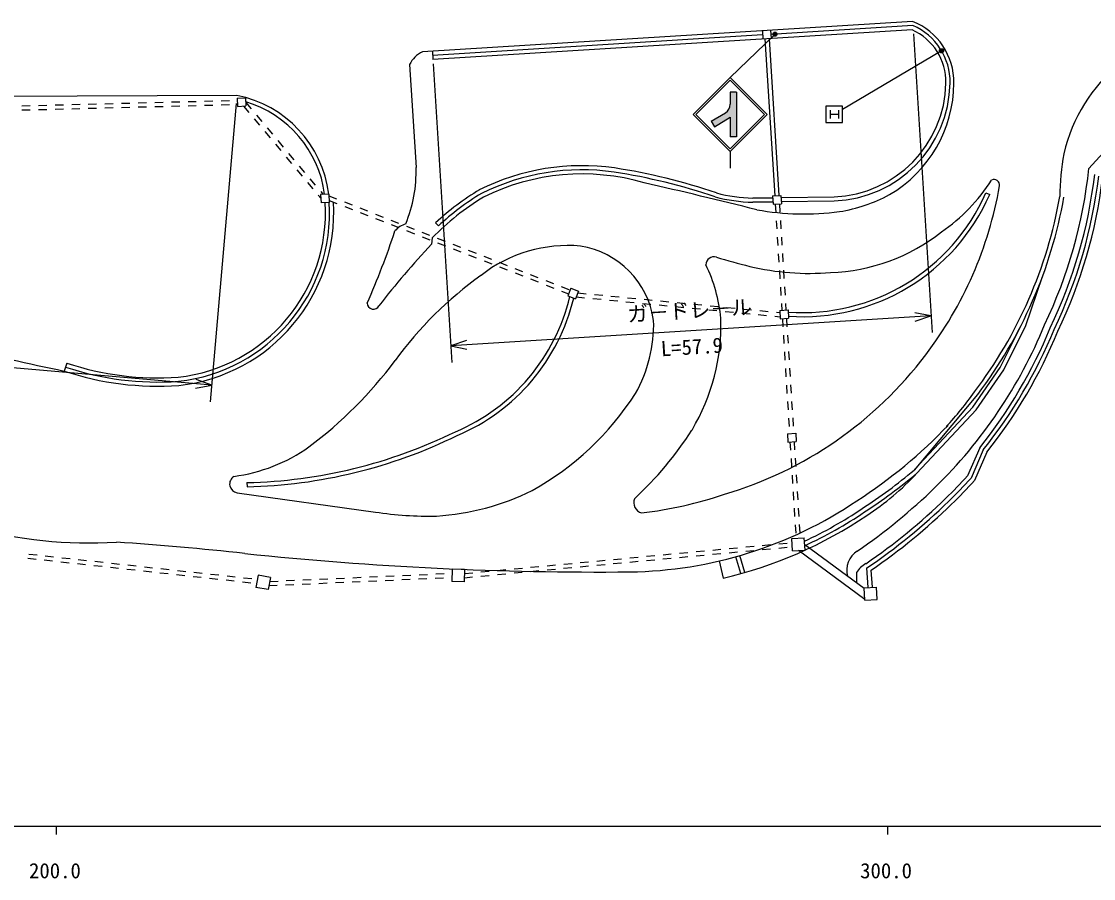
# Model space of a CAD drawing. Units: millimetres on the paper. Extents: x 40 to 680, y 20 to 380.
# Drawn here: x 263.8 to 392.8, y 198.7 to 301.8 of the extents above; entities that cross this region are included whole.
import ezdxf
from ezdxf.enums import TextEntityAlignment as Align

# ---------------------------------------------------------------- set-up
doc = ezdxf.new("R2010")
doc.units = ezdxf.units.MM
doc.header["$PDMODE"] = 32
doc.header["$PDSIZE"] = 0.5
for name, color, linetype, lineweight in [('M-BGD', 7, 'Continuous', 25), ('M-STR-STRC', 7, 'Continuous', 25), ('M-TTL-BAND', 7, 'Continuous', 25)]:
    doc.layers.add(name, color=color, linetype=linetype, lineweight=lineweight)
doc.styles.add('@ＭＳ ゴシック', font='')
doc.styles.add('ＭＳ ゴシック', font='')
doc.styles.get('@ＭＳ ゴシック').set_extended_font_data('@MS Gothic')
doc.styles.get('ＭＳ ゴシック').set_extended_font_data('MS Gothic')

msp = doc.modelspace()

# ---------------------------------------------------------------- hatches: boundary and pattern name
at = {"layer": 'M-STR-STRC'}
msp.add_hatch(color=256, dxfattribs=at).paths.add_polyline_path([(348.516, 290.828, 0.26281), (349.096, 291.854), (349.096, 293.316), (349.846, 293.316), (349.846, 287.92), (349.096, 287.92), (349.096, 290.302), (347.203, 289.16), (346.816, 289.802)])

# ---------------------------------------------------------------- linework, layer by layer
at = {"layer": 'M-BGD'}
for p, q in [((371.045, 301.817), (312.067, 298.149)), ((370.985, 300.812), (313.319, 297.225)), ((352.959, 300.692), (353.021, 299.694)), ((353.957, 300.754), (354.02, 299.756)), ((371.076, 301.318), (353.988, 300.255)), ((407.731, 301.208), (392.248, 284.133)), ((352.99, 300.193), (313.288, 297.724)), ((353.271, 299.71), (354.444, 280.844)), ((353.77, 299.741), (354.943, 280.875)), ((313.257, 298.223), (313.319, 297.225)), ((310.517, 296.643), (311.287, 284.264)), ((289.722, 292.927), (249.485, 292.739)), ((263.861, 291.667), (264.861, 291.693)), ((265.861, 291.718), (266.86, 291.744)), ((267.86, 291.77), (268.86, 291.795)), ((269.859, 291.821), (270.859, 291.847)), ((271.859, 291.873), (272.858, 291.898)), ((273.858, 291.924), (274.858, 291.95)), ((275.857, 291.976), (276.857, 292.001)), ((277.855, 291.527), (278.855, 291.553)), ((277.857, 292.027), (278.856, 292.053)), ((279.854, 291.578), (280.854, 291.604)), ((279.856, 292.079), (280.856, 292.104)), ((281.854, 291.63), (282.853, 291.656)), ((281.855, 292.13), (282.855, 292.156)), ((283.853, 291.681), (284.853, 291.707)), ((283.855, 292.182), (284.854, 292.207)), ((285.852, 291.733), (286.852, 291.759)), ((285.854, 292.233), (286.854, 292.259)), ((287.852, 291.784), (288.851, 291.81)), ((287.853, 292.285), (288.853, 292.31)), ((289.765, 292.584), (290.763, 292.646)), ((289.765, 292.584), (289.828, 291.586)), ((289.828, 291.586), (290.826, 291.648)), ((290.515, 291.628), (291.159, 290.863)), ((290.763, 292.646), (290.826, 291.648)), ((290.8, 292.067), (291.444, 291.302)), ((263.86, 291.167), (264.859, 291.192)), ((265.859, 291.218), (266.859, 291.244)), ((267.858, 291.27), (268.858, 291.295)), ((269.858, 291.321), (270.857, 291.347)), ((271.857, 291.372), (272.857, 291.398)), ((273.856, 291.424), (274.856, 291.45)), ((275.856, 291.475), (276.855, 291.501)), ((292.088, 290.537), (292.732, 289.772)), ((291.803, 290.099), (292.447, 289.334)), ((293.376, 289.007), (294.02, 288.242)), ((293.091, 288.569), (293.736, 287.804)), ((294.38, 287.039), (295.024, 286.274)), ((294.664, 287.477), (295.308, 286.712)), ((295.668, 285.509), (296.312, 284.744)), ((295.952, 285.947), (296.596, 285.182)), ((296.956, 283.979), (297.6, 283.214)), ((297.24, 284.417), (297.884, 283.652)), ((298.528, 282.887), (299.172, 282.122)), ((298.244, 282.449), (298.888, 281.684)), ((299.816, 281.357), (300.106, 281.014)), ((299.532, 280.919), (299.821, 280.575)), ((300.793, 281.056), (299.795, 280.994)), ((299.795, 280.994), (299.857, 279.996)), ((300.855, 280.058), (299.857, 279.996)), ((300.793, 281.056), (300.855, 280.058)), ((300.807, 280.832), (301.739, 280.469)), ((300.841, 280.282), (301.773, 279.919)), ((302.67, 280.106), (303.602, 279.743)), ((354.21, 280.579), (351.812, 280.576)), ((354.241, 280.079), (351.813, 280.076)), ((354.195, 280.828), (355.193, 280.89)), ((354.195, 280.828), (354.257, 279.83)), ((355.193, 280.89), (355.255, 279.892)), ((355.208, 280.641), (361.605, 280.733)), ((355.24, 280.141), (361.618, 280.234)), ((379.858, 281.196), (380.316, 280.994)), ((302.705, 279.556), (303.636, 279.193)), ((304.534, 279.38), (305.466, 279.016)), ((304.568, 278.83), (305.5, 278.466)), ((306.397, 278.653), (307.329, 278.29)), ((354.257, 279.83), (355.255, 279.892)), ((354.506, 279.845), (354.569, 278.847)), ((355.006, 279.876), (355.068, 278.878)), ((306.432, 278.103), (307.363, 277.74)), ((308.261, 277.927), (309.192, 277.564)), ((308.295, 277.377), (309.227, 277.014)), ((313.649, 277.584), (313.99, 277.219)), ((354.631, 277.849), (354.693, 276.851)), ((355.13, 277.88), (355.192, 276.882)), ((310.124, 277.2), (311.056, 276.837)), ((310.158, 276.65), (311.09, 276.287)), ((311.988, 276.474), (312.919, 276.111)), ((312.022, 275.924), (312.954, 275.561)), ((313.244, 275.784), (313.167, 275.014)), ((313.851, 275.748), (314.783, 275.385)), ((313.885, 275.198), (314.817, 274.835)), ((315.715, 275.021), (316.646, 274.658)), ((354.755, 275.853), (354.817, 274.855)), ((355.254, 275.884), (355.316, 274.886)), ((315.749, 274.471), (316.68, 274.108)), ((317.578, 274.295), (318.51, 273.932)), ((317.612, 273.745), (318.544, 273.382)), ((319.441, 273.569), (320.373, 273.206)), ((354.879, 273.857), (354.941, 272.859)), ((355.378, 273.888), (355.44, 272.89)), ((319.476, 273.019), (320.407, 272.656)), ((321.305, 272.842), (322.237, 272.479)), ((321.339, 272.292), (322.271, 271.929)), ((323.168, 272.116), (324.1, 271.753)), ((323.202, 271.566), (324.134, 271.203)), ((325.032, 271.39), (325.963, 271.026)), ((355.003, 271.861), (355.065, 270.863)), ((355.502, 271.892), (355.564, 270.894)), ((384.652, 265.262), (386.661, 271.127)), ((325.066, 270.84), (325.998, 270.476)), ((326.895, 270.663), (327.827, 270.3)), ((326.929, 270.113), (327.861, 269.75)), ((328.759, 269.937), (329.69, 269.574)), ((329.919, 269.753), (329.556, 268.821)), ((329.919, 269.753), (330.851, 269.39)), ((355.127, 269.865), (355.189, 268.867)), ((355.626, 269.896), (355.688, 268.898)), ((328.793, 269.387), (329.647, 269.054)), ((329.556, 268.821), (330.488, 268.458)), ((330.851, 269.39), (330.488, 268.458)), ((330.575, 268.682), (331.57, 268.585)), ((330.764, 269.166), (331.759, 269.069)), ((332.566, 268.488), (333.561, 268.391)), ((332.754, 268.972), (333.75, 268.875)), ((334.745, 268.778), (335.74, 268.681)), ((336.736, 268.584), (337.731, 268.487)), ((338.726, 268.39), (339.721, 268.293)), ((334.556, 268.294), (335.552, 268.197)), ((336.547, 268.1), (337.542, 268.003)), ((338.538, 267.906), (339.533, 267.809)), ((340.528, 267.712), (341.523, 267.615)), ((340.717, 268.196), (341.712, 268.099)), ((342.519, 267.518), (343.514, 267.421)), ((342.707, 268.002), (343.703, 267.905)), ((344.509, 267.324), (345.505, 267.228)), ((344.698, 267.808), (345.693, 267.712)), ((346.5, 267.131), (347.495, 267.034)), ((346.688, 267.615), (347.684, 267.518)), ((348.679, 267.421), (349.674, 267.324)), ((350.67, 267.227), (351.665, 267.13)), ((352.66, 267.033), (353.656, 266.936)), ((355.052, 267.045), (356.05, 267.107)), ((355.052, 267.045), (355.114, 266.047)), ((355.251, 267.869), (355.302, 267.06)), ((355.75, 267.9), (355.801, 267.091)), ((356.05, 267.107), (356.112, 266.109)), ((348.49, 266.937), (349.486, 266.84)), ((350.481, 266.743), (351.476, 266.646)), ((352.472, 266.549), (353.467, 266.452)), ((354.462, 266.355), (355.099, 266.293)), ((354.651, 266.839), (355.067, 266.798)), ((355.114, 266.047), (356.112, 266.109)), ((355.364, 266.062), (355.426, 265.064)), ((355.863, 266.093), (355.925, 265.095)), ((381.592, 260.174), (384.203, 265.483)), ((382.024, 259.92), (384.652, 265.262)), ((355.488, 264.066), (355.55, 263.068)), ((355.987, 264.097), (356.049, 263.099)), ((355.612, 262.07), (355.674, 261.072)), ((356.111, 262.101), (356.173, 261.103)), ((269.272, 260.712), (268.957, 259.763)), ((355.736, 260.074), (355.798, 259.076)), ((356.235, 260.105), (356.297, 259.107)), ((378.294, 255.432), (381.592, 260.174)), ((378.684, 255.117), (382.024, 259.92)), ((355.86, 258.078), (355.922, 257.08)), ((356.359, 258.109), (356.421, 257.111)), ((378.866, 256.95), (371.224, 247.855)), ((355.985, 256.081), (356.047, 255.083)), ((356.484, 256.113), (356.546, 255.114)), ((371.268, 247.907), (378.294, 255.432)), ((371.546, 247.472), (378.684, 255.117)), ((356.109, 254.085), (356.171, 253.087)), ((356.608, 254.116), (356.67, 253.118)), ((355.974, 252.218), (356.972, 252.28)), ((355.974, 252.218), (356.036, 251.22)), ((356.972, 252.28), (357.035, 251.282)), ((356.036, 251.22), (357.035, 251.282)), ((356.286, 251.235), (356.348, 250.237)), ((356.785, 251.266), (356.847, 250.268)), ((379.111, 250.541), (377.64, 247.161)), ((379.543, 250.28), (378.066, 246.887)), ((356.41, 249.239), (356.472, 248.241)), ((356.909, 249.27), (356.971, 248.272)), ((379.975, 250.02), (378.492, 246.613)), ((356.534, 247.243), (356.596, 246.245)), ((357.033, 247.274), (357.095, 246.276)), ((289.772, 245.123), (306.399, 242.806)), ((290.942, 246.341), (290.953, 245.841)), ((356.658, 245.247), (356.72, 244.249)), ((357.157, 245.278), (357.22, 244.28)), ((356.783, 243.25), (356.845, 242.252)), ((357.282, 243.282), (357.344, 242.283)), ((356.907, 241.254), (356.969, 240.256)), ((357.406, 241.285), (357.468, 240.287)), ((350.965, 238.602), (351.961, 238.696)), ((352.956, 238.79), (353.952, 238.884)), ((354.947, 238.978), (355.943, 239.071)), ((356.507, 239.626), (358.004, 239.72)), ((356.6, 238.129), (356.507, 239.626)), ((358.097, 238.222), (358.004, 239.72)), ((365.201, 233.593), (358.057, 238.874)), ((264.691, 237.75), (265.685, 237.64)), ((266.679, 237.531), (267.673, 237.421)), ((337.027, 237.288), (338.022, 237.382)), ((339.018, 237.476), (340.014, 237.57)), ((341.009, 237.663), (342.005, 237.757)), ((342.991, 237.348), (343.986, 237.442)), ((343, 237.851), (343.996, 237.945)), ((344.982, 237.536), (345.977, 237.63)), ((344.991, 238.039), (345.987, 238.133)), ((346.973, 237.723), (347.968, 237.817)), ((346.983, 238.227), (347.978, 238.32)), ((348.964, 237.911), (349.96, 238.005)), ((348.974, 238.414), (349.969, 238.508)), ((350.356, 235.391), (349.767, 237.432)), ((350.837, 235.527), (350.248, 237.568)), ((350.955, 238.099), (351.951, 238.193)), ((352.946, 238.287), (353.942, 238.381)), ((354.938, 238.474), (355.933, 238.568)), ((356.6, 238.129), (358.097, 238.222)), ((365.282, 232.289), (357.321, 238.174)), ((264.576, 237.259), (265.57, 237.15)), ((266.564, 237.04), (267.558, 236.931)), ((268.552, 236.821), (269.546, 236.712)), ((268.667, 237.312), (269.661, 237.202)), ((270.54, 236.602), (271.534, 236.493)), ((270.655, 237.093), (271.649, 236.983)), ((272.528, 236.383), (273.522, 236.274)), ((272.643, 236.874), (273.637, 236.764)), ((274.516, 236.164), (275.51, 236.055)), ((274.631, 236.655), (275.625, 236.545)), ((276.619, 236.436), (277.613, 236.326)), ((278.607, 236.217), (279.6, 236.107)), ((323.089, 235.974), (324.084, 236.068)), ((325.08, 236.162), (326.075, 236.255)), ((327.071, 236.349), (328.066, 236.443)), ((329.052, 236.034), (330.048, 236.128)), ((329.062, 236.537), (330.058, 236.631)), ((331.044, 236.222), (332.039, 236.315)), ((331.053, 236.725), (332.049, 236.819)), ((333.035, 236.409), (334.03, 236.503)), ((333.044, 236.912), (334.04, 237.006)), ((335.026, 236.597), (336.021, 236.691)), ((335.036, 237.1), (336.031, 237.194)), ((337.017, 236.785), (338.013, 236.879)), ((339.008, 236.973), (340.004, 237.066)), ((340.999, 237.16), (341.995, 237.254)), ((347.744, 236.915), (348.228, 234.846)), ((365.694, 233.72), (365.548, 236.074)), ((276.504, 235.945), (277.498, 235.836)), ((278.492, 235.726), (279.486, 235.617)), ((280.48, 235.507), (281.474, 235.398)), ((280.594, 235.997), (281.588, 235.888)), ((282.468, 235.288), (283.462, 235.178)), ((282.582, 235.778), (283.576, 235.669)), ((284.456, 235.069), (285.45, 234.959)), ((284.57, 235.559), (285.564, 235.45)), ((286.444, 234.85), (287.438, 234.74)), ((286.558, 235.34), (287.552, 235.231)), ((288.546, 235.121), (289.54, 235.012)), ((290.534, 234.902), (291.528, 234.793)), ((292.295, 235.21), (292.033, 233.733)), ((293.772, 234.948), (292.295, 235.21)), ((293.772, 234.948), (293.51, 233.471)), ((301.678, 234.818), (302.677, 234.862)), ((303.676, 234.907), (304.675, 234.951)), ((305.674, 234.996), (306.673, 235.04)), ((307.672, 235.085), (308.671, 235.129)), ((309.67, 235.174), (310.669, 235.218)), ((311.578, 234.758), (312.577, 234.803)), ((311.668, 235.263), (312.667, 235.307)), ((313.576, 234.847), (314.575, 234.892)), ((313.666, 235.352), (314.665, 235.396)), ((315.574, 234.936), (315.606, 234.938)), ((315.625, 235.938), (315.596, 234.438)), ((317.125, 235.909), (315.625, 235.938)), ((317.125, 235.909), (317.096, 234.409)), ((317.105, 234.907), (318.101, 235.001)), ((317.115, 235.411), (318.111, 235.504)), ((319.096, 235.095), (320.092, 235.189)), ((319.106, 235.598), (320.102, 235.692)), ((321.088, 235.283), (322.083, 235.377)), ((321.097, 235.786), (322.093, 235.88)), ((323.079, 235.471), (324.074, 235.565)), ((325.07, 235.658), (326.066, 235.752)), ((327.061, 235.846), (328.057, 235.94)), ((364.3, 235.516), (364.295, 234.263)), ((366.193, 233.752), (366.065, 235.822)), ((288.432, 234.631), (289.426, 234.521)), ((290.42, 234.412), (291.414, 234.302)), ((293.51, 233.471), (292.033, 233.733)), ((293.596, 233.957), (294.595, 234.002)), ((293.686, 234.462), (294.685, 234.506)), ((295.594, 234.046), (296.593, 234.091)), ((295.684, 234.551), (296.683, 234.595)), ((297.592, 234.135), (298.591, 234.18)), ((297.682, 234.64), (298.681, 234.684)), ((299.59, 234.224), (300.589, 234.269)), ((299.68, 234.729), (300.679, 234.773)), ((301.588, 234.313), (302.587, 234.358)), ((303.586, 234.402), (304.585, 234.447)), ((305.584, 234.491), (306.583, 234.536)), ((307.582, 234.58), (308.581, 234.625)), ((309.58, 234.669), (310.579, 234.714)), ((317.096, 234.409), (315.596, 234.438)), ((365.195, 233.689), (366.692, 233.783)), ((365.288, 232.192), (365.195, 233.689)), ((366.785, 232.285), (366.692, 233.783)), ((365.288, 232.192), (366.785, 232.285))]:
    msp.add_line(p, q, dxfattribs=at)
for centre, radius, start, end in [((368.131, 294.503), 6.924, 359.22964, 65.65408), ((368.131, 294.503), 7.873, 359.21745, 68.27668), ((368.131, 294.503), 7.424, 359.21745, 66.62846), ((408.519, 281.412), 19.812, 92.27992, 166.87798), ((313.29, 295.34), 3.064, 113.51962, 154.81777), ((361.096, 294.685), 13.961, 272.09047, 358.87063), ((361.096, 294.685), 14.461, 272.06847, 358.87678), ((360.393, 294.467), 15.611, 300.26235, 359.73707), ((286.984, 279.274), 13.925, 7.3527, 78.65848), ((286.984, 279.274), 13.425, 7.49389, 73.51015), ((423.264, 280.167), 34.52, 170.42468, 179.0089), ((295.167, 283.709), 16.13, 337.28094, 1.96916), ((331.268, 256.813), 27.657, 81.85846, 116.59473), ((331.268, 256.813), 27.157, 81.86497, 116.45263), ((323.924, 211.866), 73.198, 71.26502, 81.15014), ((335.316, 290.125), 57.247, 334.34528, 353.9915), ((331.268, 256.813), 26.657, 73.706, 116.41002), ((323.924, 211.866), 72.698, 71.25026, 81.1477), ((361.797, 294.815), 22.304, 304.78911, 327.20302), ((380.834, 282.128), 0.672, 351.98089, 115.50211), ((335.316, 290.125), 58.022, 334.31617, 353.36062), ((335.316, 290.125), 58.522, 334.33085, 353.20333), ((335.316, 290.125), 59.022, 334.34528, 353.04811), ((335.058, 254.683), 31.35, 120.95916, 133.0709), ((211.118, -281.107), 577.78, 75.85602, 77.23828), ((335.316, 290.125), 46.887, 322.70162, 350.06312), ((280.483, 278.822), 19.909, 276.28064, 3.47012), ((280.483, 278.822), 20.409, 276.25364, 3.4723), ((280.483, 278.822), 20.909, 276.25364, 3.4723), ((335.058, 254.683), 30.35, 121.03285, 135.95101), ((335.058, 254.683), 30.85, 120.99538, 133.0709), ((352.299, 300.116), 20.046, 255.53458, 268.60925), ((352.299, 300.116), 19.546, 255.58896, 268.59063), ((357.789, 290.911), 24.113, 265.90201, 336.2401), ((357.789, 290.911), 24.613, 266.05846, 336.2401), ((359.261, 297.637), 18.929, 279.02493, 298.38746), ((335.316, 290.125), 54.247, 322.70162, 350.06312), ((335.316, 290.125), 54.747, 322.70162, 350.06312), ((357.973, 311.661), 32.994, 260.10588, 277.41339), ((311.189, 274.337), 3.345, 109.99548, 136.70147), ((216.577, 306.997), 97.05, 336.26205, 341.76655), ((360.375, 294.491), 22.888, 271.97289, 308.17838), ((377.537, 213.584), 88.979, 136.33867, 142.62221), ((329.561, 257.856), 17.008, 84.85318, 127.92451), ((329.395, 264.34), 10.591, 8.25992, 80.80846), ((347.123, 272.519), 0.975, 72.10709, 178.04813), ((329.395, 264.34), 18.659, 5.42712, 26.11313), ((381.282, 390.054), 121.423, 253.80839, 255.77076), ((358.622, 302.533), 31.021, 256.6049, 274.69765), ((346.011, 233.793), 46.136, 125.67228, 143.83166), ((306.976, 274.075), 23.428, 292.74373, 346.81407), ((306.976, 274.075), 23.928, 292.77964, 346.64351), ((306.168, 267.955), 0.752, 182.02883, 331.80194), ((332.348, 563.674), 310.451, 253.37896, 258.21789), ((323.135, 265.358), 16.748, 330.28217, 1.7207), ((323.135, 265.358), 24.846, 329.2825, 1.7207), ((333.405, 287.15), 57.788, 314.27793, 337.82616), ((333.405, 287.15), 58.56, 321.30555, 337.75132), ((333.405, 287.15), 59.06, 321.37032, 337.73677), ((333.405, 287.15), 59.56, 321.43427, 337.72247), ((280.196, 293.575), 34.631, 251.61322, 274.08223), ((267.807, 291.554), 51.089, 306.78234, 323.29669), ((334.996, 290.146), 47.155, 286.52236, 322.91709), ((280.196, 293.575), 35.631, 251.61322, 274.09784), ((280.196, 293.575), 35.131, 251.61322, 274.09784), ((308.109, 276.101), 35.174, 299.21016, 327.21643), ((348.892, 277.792), 36.008, 316.66352, 325.22341), ((330.912, 295.748), 61.476, 302.94537, 316.24465), ((289.604, 306.255), 59.929, 271.27955, 296.16916), ((289.604, 306.255), 60.429, 271.27955, 296.15503), ((308.109, 276.101), 43.279, 312.91128, 327.21643), ((286.756, 267.011), 20.091, 277.49963, 305.41133), ((330.912, 295.748), 62.6, 302.96423, 310.08699), ((289.932, 246.179), 1.068, 121.24649, 261.37338), ((330.912, 295.748), 63.1, 302.96831, 310.08699), ((348.07, 269.184), 31.976, 303.10174, 317.23609), ((333.405, 287.15), 59.631, 314.27387, 317.88552), ((333.405, 287.15), 60.131, 314.27345, 317.9637), ((333.405, 287.15), 60.631, 314.27304, 318.0409), ((312.003, 272.017), 29.742, 273.36162, 296.50121), ((324.331, 296.641), 70.918, 304.38399, 314.17369), ((336.354, 285.665), 50.063, 270.76152, 303.99517), ((338.76, 243.932), 1.273, 158.29001, 254.91425), ((332.897, 290.781), 48.395, 276.5632, 288.69154), ((324.331, 296.641), 72.762, 304.38399, 314.17301), ((324.331, 296.641), 73.262, 304.23594, 314.17335), ((312.828, 284.722), 42.406, 261.27911, 271.24188), ((336.354, 285.665), 51.188, 295.05411, 303.99517), ((336.354, 285.665), 51.688, 294.83601, 303.99018), ((324.331, 296.641), 73.762, 304.45738, 314.17369), ((336.354, 285.665), 52.188, 283.15124, 303.99517), ((272.03, 294.023), 54.934, 254.86061, 273.34132), ((248.832, -147.558), 387.641, 83.8017, 86.09492), ((333.284, 643.93), 408.341, 264.01204, 270.52418), ((365.909, 235.773), 2.797, 123.12229, 194.53545), ((366.636, 234.206), 2.678, 116.95775, 150.71194)]:
    msp.add_arc(centre, radius, start, end, dxfattribs=at)
at = {"layer": 'M-STR-STRC'}
for p, q in [((354.38, 300.182), (349.096, 295.073)), ((371.138, 300.32), (373.373, 264.39)), ((374.39, 298.209), (362.613, 291.236)), ((313.35, 296.726), (315.585, 260.795)), ((349.096, 295.073), (344.641, 290.618)), ((349.096, 294.755), (344.959, 290.618)), ((353.551, 290.618), (349.096, 295.073)), ((353.233, 290.618), (349.096, 294.755)), ((349.096, 293.316), (349.096, 291.854)), ((349.846, 293.316), (349.096, 293.316)), ((349.846, 293.316), (349.846, 287.92)), ((289.657, 291.927), (286.531, 256.063)), ((360.613, 291.644), (360.613, 289.644)), ((362.613, 291.644), (360.613, 291.644)), ((362.613, 289.644), (362.613, 291.644)), ((344.641, 290.618), (349.096, 286.163)), ((344.959, 290.618), (349.096, 286.481)), ((346.816, 289.802), (348.516, 290.828)), ((347.203, 289.16), (349.096, 290.302)), ((349.096, 286.163), (353.551, 290.618)), ((349.096, 286.481), (353.233, 290.618)), ((349.096, 290.302), (349.096, 287.92)), ((361.113, 291.144), (361.113, 290.144)), ((361.113, 290.644), (362.113, 290.644)), ((362.113, 291.144), (362.113, 290.144)), ((346.816, 289.802), (347.203, 289.16)), ((360.613, 289.644), (362.613, 289.644)), ((349.846, 287.92), (349.096, 287.92)), ((349.096, 286.163), (349.096, 284.163)), ((286.705, 258.055), (173.373, 267.933)), ((373.249, 266.386), (315.46, 262.792)), ((373.249, 266.386), (371.288, 266.782)), ((371.353, 265.749), (373.249, 266.386)), ((317.356, 263.428), (315.46, 262.792)), ((315.46, 262.792), (317.421, 262.395)), ((284.736, 257.707), (286.705, 258.055)), ((286.705, 258.055), (284.825, 258.738))]:
    msp.add_line(p, q, dxfattribs=at)
for centre, radius in [((354.488, 300.286), 0.15), ((354.488, 300.286), 0.12), ((354.488, 300.286), 0.09), ((354.488, 300.286), 0.06), ((354.488, 300.286), 0.03), ((374.519, 298.286), 0.15), ((374.519, 298.286), 0.12), ((374.519, 298.286), 0.09), ((374.519, 298.286), 0.06), ((374.519, 298.286), 0.03)]:
    msp.add_circle(centre, radius, dxfattribs=at)
msp.add_arc((347.897, 291.854), 1.199, 301.09966, 0, dxfattribs=at)
for p in [(354.488, 300.286), (374.519, 298.286)]:
    msp.add_point(p, dxfattribs=at)
at = {"layer": 'M-TTL-BAND'}
for p, q in [((40, 205), (579, 205)), ((268, 205), (268, 204)), ((368, 205), (368, 204))]:
    msp.add_line(p, q, dxfattribs=at)

# ---------------------------------------------------------------- texts
at = {"layer": 'M-STR-STRC', "style": 'ＭＳ ゴシック'}
msp.add_text('ガ－ドレ－ル', height=1.833, rotation=3.559, dxfattribs=at).set_placement((344.293, 265.587), align=Align.BOTTOM_CENTER)
at = {"layer": 'M-STR-STRC', "style": '@ＭＳ ゴシック'}
msp.add_text('L=57.9', height=1.833, rotation=3.559, dxfattribs=at).set_placement((344.417, 263.591), align=Align.TOP_CENTER)
at = {"layer": 'M-TTL-BAND', "style": 'ＭＳ ゴシック'}
for s, p in [('200.0', (267.844, 198.195)), ('300.0', (367.844, 198.195))]:
    msp.add_text(s, height=1.833, dxfattribs=at).set_placement(p, align=Align.BOTTOM_CENTER)

doc.saveas('drawing.dxf')
